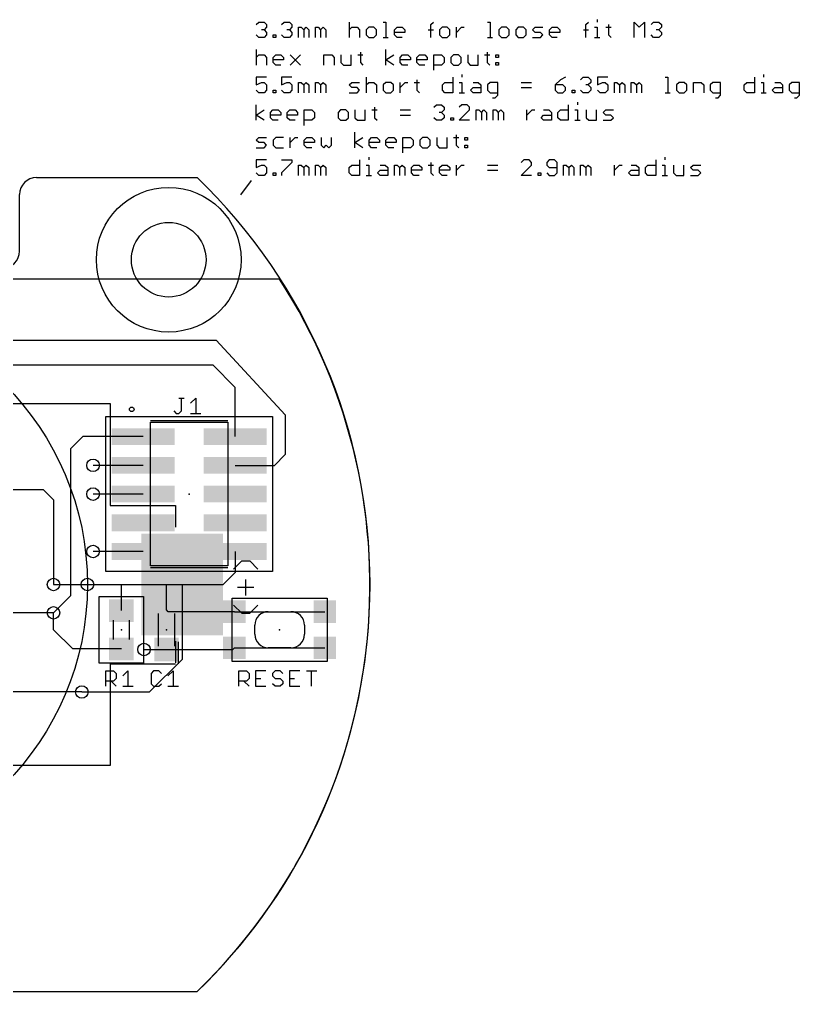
# Model space of a CAD drawing. Extents: x 0 to 69, y 0 to 43.
# Drawn here: x 34.49 to 69, y 0 to 42.99 of the extents above; entities that cross this region are included whole.
import ezdxf

# ---------------------------------------------------------------- set-up
doc = ezdxf.new("R2010")
doc.units = 0
for name, color, linetype in [('1', 22, 'CONTINUOUS'), ('121', 2, 'CONTINUOUS'), ('122', 30, 'CONTINUOUS'), ('16', 175, 'CONTINUOUS'), ('18', 82, 'CONTINUOUS'), ('20', 7, 'CONTINUOUS'), ('21', 253, 'CONTINUOUS'), ('22', 253, 'CONTINUOUS'), ('23', 7, 'CONTINUOUS'), ('25', 253, 'CONTINUOUS'), ('39', 22, 'CONTINUOUS'), ('41', 22, 'CONTINUOUS'), ('42', 175, 'CONTINUOUS'), ('51', 253, 'CONTINUOUS')]:
    doc.layers.add(name, color=color, linetype=linetype)

# ---------------------------------------------------------------- blocks, each defined once
blk = doc.blocks.new('RECT')
blk.add_solid([(-0.5, -0.5), (0.5, -0.5), (-0.5, 0.5), (0.5, 0.5)])
blk = doc.blocks.new('ROUNDV')
blk.add_circle((0, 0), 0.5)

msp = doc.modelspace()

# ---------------------------------------------------------------- linework, layer by layer
at = {"layer": '1'}
for p, q in [((33.36, 28.81), (43.19, 28.81)), ((43.19, 28.81), (46.25, 25.5)), ((33.36, 27.71), (43.04, 27.71)), ((44.035, 26.715), (43.04, 27.71)), ((44.035, 24.54), (44.035, 26.715)), ((46.25, 25.5), (46.25, 23.75)), ((36.75, 24), (37.29, 24.54)), ((39.965, 24.54), (37.29, 24.54)), ((36.75, 24), (36.75, 17.5)), ((46.25, 23.75), (45.77, 23.27)), ((39.965, 23.27), (37.75, 23.27)), ((44.035, 23.27), (45.77, 23.27)), ((33.36, 22.21), (35.54, 22.21)), ((35.54, 22.21), (36, 21.75)), ((39.965, 22), (37.75, 22)), ((36, 21.75), (36, 18)), ((39.965, 19.46), (37.75, 19.46)), ((44.035, 19.46), (44.035, 18.535)), ((43.5, 18), (44.035, 18.535)), ((37.5, 18), (39, 18)), ((39, 18), (41, 18)), ((39, 16.85), (39, 18)), ((41, 16.875), (41, 18)), ((41, 18), (43.5, 18)), ((36.75, 17.5), (36, 16.75)), ((41.075, 16.8), (41, 16.875)), ((44, 16.8), (41.075, 16.8)), ((44, 16.8), (48, 16.8)), ((36, 16.75), (33.4, 16.75)), ((36, 16), (36, 16.75)), ((36.85, 15.15), (36, 16)), ((39, 15.15), (36.85, 15.15)), ((40, 15.125), (41, 15.125)), ((41, 15.125), (43.925, 15.125)), ((43.925, 15.125), (44, 15.2)), ((44, 15.2), (48, 15.2)), ((37.25, 13.25), (33.25, 13.25))]:
    msp.add_line(p, q, dxfattribs=at)
at = {"layer": '121'}
for p, q in [((41.5439, 26.2499), (41.7727, 26.2499)), ((41.6583, 25.6779), (41.6583, 26.2499)), ((42.0635, 26.0211), (42.2923, 26.2499)), ((42.2923, 26.2499), (42.2923, 25.5635)), ((41.3151, 25.6779), (41.4295, 25.5635)), ((41.4295, 25.5635), (41.5439, 25.5635)), ((41.5439, 25.5635), (41.6583, 25.6779)), ((42.0635, 25.5635), (42.5211, 25.5635)), ((40.285, 25.26), (43.715, 25.26)), ((43.715, 18.74), (40.285, 18.74)), ((43.9, 17.4), (48.1, 17.4)), ((45.5, 16.8), (46.5, 16.8)), ((44.9, 15.8), (44.9, 16.2)), ((47.1, 16.2), (47.1, 15.8)), ((46.5, 15.2), (45.5, 15.2)), ((48.1, 14.6), (43.9, 14.6)), ((38.3151, 13.5007), (38.3151, 14.1871)), ((38.3151, 14.1871), (38.6583, 14.1871)), ((38.6583, 14.1871), (38.7727, 14.0727)), ((38.7727, 13.8439), (38.6583, 13.7295)), ((38.7727, 14.0727), (38.7727, 13.8439)), ((39.0635, 13.9583), (39.2923, 14.1871)), ((39.2923, 14.1871), (39.2923, 13.5007)), ((40.4295, 14.1871), (40.3151, 14.0727)), ((40.3151, 14.0727), (40.3151, 13.6151)), ((40.6583, 14.1871), (40.4295, 14.1871)), ((40.7727, 14.0727), (40.6583, 14.1871)), ((41.0635, 13.9583), (41.2923, 14.1871)), ((41.2923, 14.1871), (41.2923, 13.5007)), ((44.1925, 13.5007), (44.1925, 14.1871)), ((44.1925, 14.1871), (44.5356, 14.1871)), ((44.5356, 14.1871), (44.65, 14.0727)), ((44.65, 13.8439), (44.5356, 13.7295)), ((44.65, 14.0727), (44.65, 13.8439)), ((45.3985, 14.1871), (44.9409, 14.1871)), ((44.9409, 14.1871), (44.9409, 13.5007)), ((44.9409, 13.8439), (45.1697, 13.8439)), ((45.8037, 14.1871), (45.6893, 14.0727)), ((45.6893, 14.0727), (45.6893, 13.9583)), ((45.6893, 13.9583), (45.8037, 13.8439)), ((46.0325, 14.1871), (45.8037, 14.1871)), ((45.8037, 13.8439), (46.0325, 13.8439)), ((46.1469, 14.0727), (46.0325, 14.1871)), ((46.0325, 13.8439), (46.1469, 13.7295)), ((46.8953, 14.1871), (46.4377, 14.1871)), ((46.4377, 14.1871), (46.4377, 13.5007)), ((46.4377, 13.8439), (46.6665, 13.8439)), ((47.1861, 14.1871), (47.6437, 14.1871)), ((47.4149, 13.5007), (47.4149, 14.1871)), ((38.6583, 13.7295), (38.3151, 13.7295)), ((38.5439, 13.7295), (38.7727, 13.5007)), ((39.0635, 13.5007), (39.5211, 13.5007)), ((40.3151, 13.6151), (40.4295, 13.5007)), ((40.4295, 13.5007), (40.6583, 13.5007)), ((40.6583, 13.5007), (40.7727, 13.6151)), ((41.0635, 13.5007), (41.5211, 13.5007)), ((44.5356, 13.7295), (44.1925, 13.7295)), ((44.4212, 13.7295), (44.65, 13.5007)), ((44.9409, 13.5007), (45.3985, 13.5007)), ((45.8037, 13.5007), (45.6893, 13.6151)), ((46.0325, 13.5007), (45.8037, 13.5007)), ((46.1469, 13.6151), (46.0325, 13.5007)), ((46.1469, 13.7295), (46.1469, 13.6151)), ((46.4377, 13.5007), (46.8953, 13.5007))]:
    msp.add_line(p, q, dxfattribs=at)
msp.add_circle((39.46, 25.75), 0.1, dxfattribs=at)
for centre, start, end in [((45.5, 16.2), 90, 179.9997), ((46.5, 16.2), 360, 89.9997), ((45.5, 15.8), 180, 270), ((46.5, 15.8), 270, 0)]:
    msp.add_arc(centre, 0.6, start, end, dxfattribs=at)
at = {"layer": '122'}
for p, q in [((11.5, 26), (38.5, 26)), ((38.5, 26), (38.5, 21.5)), ((38.5, 21.5), (41.4, 21.5)), ((41.4, 21.5), (41.4, 20.54)), ((43.9666, 18.6863), (44.3225, 19.0422)), ((44.3225, 19.0422), (44.6784, 19.0422)), ((44.6784, 19.0422), (45.0343, 18.6863)), ((44.5005, 17.5169), (44.5005, 18.2287)), ((44.8564, 17.8728), (44.1446, 17.8728)), ((43.9666, 17.0932), (44.3225, 16.7373)), ((44.6784, 16.7373), (45.0343, 17.0932)), ((44.3225, 16.7373), (44.6784, 16.7373)), ((41.4, 15.5), (41.4, 14.54)), ((38.5, 14.5), (38.5, 14.5)), ((38.5, 14.5), (38.5, 10)), ((38.5, 14.5), (41.4, 14.5)), ((38.5, 10), (11.5, 10))]:
    msp.add_line(p, q, dxfattribs=at)
msp.add_circle((25, 18), 12.5, dxfattribs=at)
at = {"layer": '16'}
for p, q in [((46, 31.5), (4, 31.5)), ((36, 18), (37.5, 18)), ((41.69, 18), (41.69, 14.69)), ((40.25, 13.25), (41.69, 14.69)), ((37.25, 13.25), (40.25, 13.25)), ((7.6507, 0), (42.3494, 0))]:
    msp.add_line(p, q, dxfattribs=at)
msp.add_arc((25.0684, 17.9643), 24.9268, 313.8894, 32.8894, dxfattribs=at)
at = {"layer": '20'}
for p, q in [((35.25, 36), (42.3494, 36)), ((34.5, 32.75), (34.5, 35.25)), ((7.6507, 0), (42.3494, 0))]:
    msp.add_line(p, q, dxfattribs=at)
msp.add_circle((41.095, 32.365), 1.65, dxfattribs=at)
for centre, radius, start, end in [((35.25, 35.25), 0.75, 90, 180), ((25.0001, 18), 25, 313.9455, 46.0545), ((33.75, 32.75), 0.75, 270, 0)]:
    msp.add_arc(centre, radius, start, end, dxfattribs=at)
at = {"layer": '21'}
for p, q in [((40.285, 25.26), (43.715, 25.26)), ((43.715, 18.74), (40.285, 18.74)), ((43.9, 17.4), (48.1, 17.4)), ((43.9, 14.6), (43.9, 17.4)), ((48.1, 17.4), (48.1, 14.6)), ((45.5, 16.8), (46.5, 16.8)), ((44.9, 15.8), (44.9, 16.2)), ((47.1, 16.2), (47.1, 15.8)), ((46.5, 15.2), (45.5, 15.2)), ((48.1, 14.6), (43.9, 14.6))]:
    msp.add_line(p, q, dxfattribs=at)
msp.add_circle((39.46, 25.75), 0.1, dxfattribs=at)
for centre, start, end in [((45.5, 16.2), 90, 180), ((46.5, 16.2), 0, 90), ((45.5, 15.8), 180, 270), ((46.5, 15.8), 270, 0)]:
    msp.add_arc(centre, 0.6, start, end, dxfattribs=at)
at = {"layer": '22'}
for p, q in [((11.5, 26), (38.5, 26)), ((38.5, 26), (38.5, 21.5)), ((38.5, 21.5), (41.4, 21.5)), ((41.4, 21.5), (41.4, 20.54)), ((41.51, 15.46), (41.51, 14.5)), ((38.5, 14.5), (41.4, 14.5)), ((38.5, 14.5), (38.5, 10)), ((38.5, 10), (11.5, 10))]:
    msp.add_line(p, q, dxfattribs=at)
msp.add_circle((25, 18), 12.5, dxfattribs=at)
at = {"layer": '23'}
for p in [(42, 22), (39, 16), (41, 16), (46, 16)]:
    msp.add_point(p, dxfattribs=at)
at = {"layer": '25'}
for p, q in [((41.5439, 26.2499), (41.7727, 26.2499)), ((41.6583, 25.6779), (41.6583, 26.2499)), ((42.0635, 26.0211), (42.2923, 26.2499)), ((42.2923, 26.2499), (42.2923, 25.5635)), ((41.3151, 25.6779), (41.4295, 25.5635)), ((41.4295, 25.5635), (41.5439, 25.5635)), ((41.5439, 25.5635), (41.6583, 25.6779)), ((42.0635, 25.5635), (42.5211, 25.5635)), ((38.3151, 13.5007), (38.3151, 14.1871)), ((38.3151, 14.1871), (38.6583, 14.1871)), ((38.6583, 14.1871), (38.7727, 14.0727)), ((38.7727, 13.8439), (38.6583, 13.7295)), ((38.7727, 14.0727), (38.7727, 13.8439)), ((39.0635, 13.9583), (39.2923, 14.1871)), ((39.2923, 14.1871), (39.2923, 13.5007)), ((40.4295, 14.1871), (40.3151, 14.0727)), ((40.3151, 14.0727), (40.3151, 13.6151)), ((40.6583, 14.1871), (40.4295, 14.1871)), ((40.7727, 14.0727), (40.6583, 14.1871)), ((41.0635, 13.9583), (41.2923, 14.1871)), ((41.2923, 14.1871), (41.2923, 13.5007)), ((38.6583, 13.7295), (38.3151, 13.7295)), ((38.5439, 13.7295), (38.7727, 13.5007)), ((39.0635, 13.5007), (39.5211, 13.5007)), ((40.3151, 13.6151), (40.4295, 13.5007)), ((40.4295, 13.5007), (40.6583, 13.5007)), ((40.6583, 13.5007), (40.7727, 13.6151)), ((41.0635, 13.5007), (41.5211, 13.5007))]:
    msp.add_line(p, q, dxfattribs=at)
at = {"layer": '39'}
for p, q in [((38.32, 18.575), (38.32, 25.425)), ((38.32, 25.425), (45.68, 25.425)), ((45.68, 25.425), (45.68, 18.575)), ((45.68, 18.575), (38.32, 18.575)), ((38.017, 14.527), (38.017, 17.473)), ((38.017, 17.473), (39.983, 17.473)), ((39.983, 17.473), (39.983, 14.527)), ((39.983, 14.527), (38.017, 14.527))]:
    msp.add_line(p, q, dxfattribs=at)
at = {"layer": '41'}
msp.add_circle((41.095, 32.365), 3.2, dxfattribs=at)
at = {"layer": '42'}
msp.add_circle((41.095, 32.365), 3.2, dxfattribs=at)
at = {"layer": '51'}
for p, q in [((44.9672, 42.7627), (45.0816, 42.8771)), ((45.0816, 42.8771), (45.3104, 42.8771)), ((45.3104, 42.8771), (45.4248, 42.7627)), ((45.4248, 42.6483), (45.3104, 42.5339)), ((45.4248, 42.7627), (45.4248, 42.6483)), ((46.0899, 42.7627), (46.2043, 42.8771)), ((46.2043, 42.8771), (46.4331, 42.8771)), ((46.4331, 42.8771), (46.5475, 42.7627)), ((46.5475, 42.6483), (46.4331, 42.5339)), ((46.5475, 42.7627), (46.5475, 42.6483)), ((46.8383, 42.1908), (46.8383, 42.6483)), ((46.8383, 42.6483), (46.9527, 42.6483)), ((46.9527, 42.6483), (47.0671, 42.5339)), ((47.0671, 42.5339), (47.1815, 42.6483)), ((47.1815, 42.6483), (47.2959, 42.5339)), ((47.5867, 42.1908), (47.5867, 42.6483)), ((47.5867, 42.6483), (47.7011, 42.6483)), ((47.7011, 42.6483), (47.8155, 42.5339)), ((47.8155, 42.5339), (47.9299, 42.6483)), ((47.9299, 42.6483), (48.0443, 42.5339)), ((49.0835, 42.8771), (49.0835, 42.1908)), ((49.0835, 42.5339), (49.1979, 42.6483)), ((49.1979, 42.6483), (49.4267, 42.6483)), ((49.4267, 42.6483), (49.5411, 42.5339)), ((49.9463, 42.6483), (49.8319, 42.5339)), ((50.1751, 42.6483), (49.9463, 42.6483)), ((50.2895, 42.5339), (50.1751, 42.6483)), ((50.5804, 42.8771), (50.6948, 42.8771)), ((50.6948, 42.8771), (50.6948, 42.1908)), ((51.0793, 42.5339), (51.1937, 42.6483)), ((51.1937, 42.6483), (51.4225, 42.6483)), ((51.4225, 42.6483), (51.5369, 42.5339)), ((52.6905, 42.7627), (52.8049, 42.8771)), ((52.6905, 42.1908), (52.6905, 42.7627)), ((53.1895, 42.6483), (53.0751, 42.5339)), ((53.4183, 42.6483), (53.1895, 42.6483)), ((53.5327, 42.5339), (53.4183, 42.6483)), ((53.8235, 42.1908), (53.8235, 42.6483)), ((53.8235, 42.4195), (54.0523, 42.6483)), ((54.0523, 42.6483), (54.1667, 42.6483)), ((55.1956, 42.8771), (55.31, 42.8771)), ((55.31, 42.8771), (55.31, 42.1908)), ((55.8089, 42.6483), (55.6945, 42.5339)), ((56.0377, 42.6483), (55.8089, 42.6483)), ((56.1521, 42.5339), (56.0377, 42.6483)), ((56.5573, 42.6483), (56.443, 42.5339)), ((56.7861, 42.6483), (56.5573, 42.6483)), ((56.9005, 42.5339), (56.7861, 42.6483)), ((57.1914, 42.5339), (57.3058, 42.6483)), ((57.3058, 42.6483), (57.649, 42.6483)), ((57.9398, 42.5339), (58.0542, 42.6483)), ((58.0542, 42.6483), (58.283, 42.6483)), ((58.283, 42.6483), (58.3974, 42.5339)), ((59.551, 42.7627), (59.6654, 42.8771)), ((59.551, 42.1908), (59.551, 42.7627)), ((59.9356, 42.6483), (60.05, 42.6483)), ((60.05, 42.9915), (60.05, 42.8771)), ((60.05, 42.6483), (60.05, 42.1908)), ((60.4345, 42.6483), (60.6633, 42.6483)), ((60.5489, 42.7627), (60.5489, 42.3051)), ((61.6819, 42.1908), (61.6819, 42.8771)), ((61.6819, 42.8771), (61.9107, 42.6483)), ((61.9107, 42.6483), (62.1395, 42.8771)), ((62.1395, 42.8771), (62.1395, 42.1908)), ((62.4303, 42.7627), (62.5447, 42.8771)), ((62.5447, 42.8771), (62.7735, 42.8771)), ((62.7735, 42.8771), (62.8879, 42.7627)), ((62.8879, 42.6483), (62.7735, 42.5339)), ((62.8879, 42.7627), (62.8879, 42.6483)), ((45.0816, 42.1908), (44.9672, 42.3051)), ((45.3104, 42.1908), (45.0816, 42.1908)), ((45.3104, 42.5339), (45.196, 42.5339)), ((45.3104, 42.5339), (45.4248, 42.4195)), ((45.4248, 42.3051), (45.3104, 42.1908)), ((45.4248, 42.4195), (45.4248, 42.3051)), ((45.7157, 42.1908), (45.7157, 42.3051)), ((45.7157, 42.3051), (45.8301, 42.3051)), ((45.8301, 42.1908), (45.7157, 42.1908)), ((45.8301, 42.3051), (45.8301, 42.1908)), ((46.2043, 42.1908), (46.0899, 42.3051)), ((46.4331, 42.1908), (46.2043, 42.1908)), ((46.4331, 42.5339), (46.3187, 42.5339)), ((46.4331, 42.5339), (46.5475, 42.4195)), ((46.5475, 42.3051), (46.4331, 42.1908)), ((46.5475, 42.4195), (46.5475, 42.3051)), ((47.0671, 42.5339), (47.0671, 42.1908)), ((47.2959, 42.5339), (47.2959, 42.1908)), ((47.8155, 42.5339), (47.8155, 42.1908)), ((48.0443, 42.5339), (48.0443, 42.1908)), ((49.5411, 42.5339), (49.5411, 42.1908)), ((49.8319, 42.5339), (49.8319, 42.3051)), ((49.8319, 42.3051), (49.9463, 42.1908)), ((49.9463, 42.1908), (50.1751, 42.1908)), ((50.1751, 42.1908), (50.2895, 42.3051)), ((50.2895, 42.3051), (50.2895, 42.5339)), ((50.5804, 42.1908), (50.8092, 42.1908)), ((51.0793, 42.3051), (51.0793, 42.5339)), ((51.5369, 42.4195), (51.0793, 42.4195)), ((51.1937, 42.1908), (51.0793, 42.3051)), ((51.4225, 42.1908), (51.1937, 42.1908)), ((51.5369, 42.5339), (51.5369, 42.4195)), ((52.5761, 42.5339), (52.8049, 42.5339)), ((53.0751, 42.5339), (53.0751, 42.3051)), ((53.0751, 42.3051), (53.1895, 42.1908)), ((53.1895, 42.1908), (53.4183, 42.1908)), ((53.4183, 42.1908), (53.5327, 42.3051)), ((53.5327, 42.3051), (53.5327, 42.5339)), ((55.1956, 42.1908), (55.4244, 42.1908)), ((55.6945, 42.5339), (55.6945, 42.3051)), ((55.6945, 42.3051), (55.8089, 42.1908)), ((55.8089, 42.1908), (56.0377, 42.1908)), ((56.0377, 42.1908), (56.1521, 42.3051)), ((56.1521, 42.3051), (56.1521, 42.5339)), ((56.443, 42.5339), (56.443, 42.3051)), ((56.443, 42.3051), (56.5573, 42.1908)), ((56.5573, 42.1908), (56.7861, 42.1908)), ((56.7861, 42.1908), (56.9005, 42.3051)), ((56.9005, 42.3051), (56.9005, 42.5339)), ((57.3058, 42.4195), (57.1914, 42.5339)), ((57.1914, 42.1908), (57.5346, 42.1908)), ((57.5346, 42.4195), (57.3058, 42.4195)), ((57.649, 42.3051), (57.5346, 42.4195)), ((57.5346, 42.1908), (57.649, 42.3051)), ((57.9398, 42.3051), (57.9398, 42.5339)), ((58.3974, 42.4195), (57.9398, 42.4195)), ((58.0542, 42.1908), (57.9398, 42.3051)), ((58.283, 42.1908), (58.0542, 42.1908)), ((58.3974, 42.5339), (58.3974, 42.4195)), ((59.4366, 42.5339), (59.6654, 42.5339)), ((59.9356, 42.1908), (60.1644, 42.1908)), ((60.5489, 42.3051), (60.6633, 42.1908)), ((62.5447, 42.1908), (62.4303, 42.3051)), ((62.7735, 42.1908), (62.5447, 42.1908)), ((62.7735, 42.5339), (62.6591, 42.5339)), ((62.7735, 42.5339), (62.8879, 42.4195)), ((62.8879, 42.3051), (62.7735, 42.1908)), ((62.8879, 42.4195), (62.8879, 42.3051)), ((44.9672, 41.6579), (44.9672, 40.9716)), ((44.9672, 41.3147), (45.0816, 41.4291)), ((45.0816, 41.4291), (45.3104, 41.4291)), ((45.3104, 41.4291), (45.4248, 41.3147)), ((45.4248, 41.3147), (45.4248, 40.9716)), ((45.7157, 41.3147), (45.8301, 41.4291)), ((45.7157, 41.0859), (45.7157, 41.3147)), ((45.8301, 41.4291), (46.0589, 41.4291)), ((46.0589, 41.4291), (46.1733, 41.3147)), ((46.1733, 41.3147), (46.1733, 41.2003)), ((46.4641, 41.4291), (46.9217, 40.9716)), ((46.4641, 40.9716), (46.9217, 41.4291)), ((47.9609, 40.9716), (47.9609, 41.4291)), ((47.9609, 41.4291), (48.3041, 41.4291)), ((48.3041, 41.4291), (48.4185, 41.3147)), ((48.4185, 41.3147), (48.4185, 40.9716)), ((48.7093, 41.4291), (48.7093, 41.0859)), ((49.1669, 40.9716), (49.1669, 41.4291)), ((49.4577, 41.4291), (49.6865, 41.4291)), ((49.5721, 41.5435), (49.5721, 41.0859)), ((50.7051, 40.9716), (50.7051, 41.6579)), ((50.7051, 41.2003), (51.0483, 41.4291)), ((51.3288, 41.3147), (51.4432, 41.4291)), ((51.3288, 41.0859), (51.3288, 41.3147)), ((51.4432, 41.4291), (51.672, 41.4291)), ((51.672, 41.4291), (51.7864, 41.3147)), ((51.7864, 41.3147), (51.7864, 41.2003)), ((52.0772, 41.3147), (52.1916, 41.4291)), ((52.0772, 41.0859), (52.0772, 41.3147)), ((52.1916, 41.4291), (52.4204, 41.4291)), ((52.4204, 41.4291), (52.5348, 41.3147)), ((52.5348, 41.3147), (52.5348, 41.2003)), ((52.8256, 40.7428), (52.8256, 41.4291)), ((52.8256, 41.4291), (53.1688, 41.4291)), ((53.1688, 41.4291), (53.2832, 41.3147)), ((53.2832, 41.3147), (53.2832, 41.0859)), ((53.6884, 41.4291), (53.574, 41.3147)), ((53.574, 41.3147), (53.574, 41.0859)), ((53.9172, 41.4291), (53.6884, 41.4291)), ((54.0316, 41.3147), (53.9172, 41.4291)), ((54.0316, 41.0859), (54.0316, 41.3147)), ((54.3224, 41.4291), (54.3224, 41.0859)), ((54.78, 40.9716), (54.78, 41.4291)), ((55.0709, 41.4291), (55.2997, 41.4291)), ((55.1853, 41.5435), (55.1853, 41.0859)), ((55.5698, 41.4291), (55.6842, 41.4291)), ((55.5698, 41.3147), (55.5698, 41.4291)), ((55.6842, 41.3147), (55.5698, 41.3147)), ((55.6842, 41.4291), (55.6842, 41.3147)), ((46.1733, 41.2003), (45.7157, 41.2003)), ((45.8301, 40.9716), (45.7157, 41.0859)), ((46.0589, 40.9716), (45.8301, 40.9716)), ((48.7093, 41.0859), (48.8237, 40.9716)), ((48.8237, 40.9716), (49.1669, 40.9716)), ((49.5721, 41.0859), (49.6865, 40.9716)), ((51.0483, 40.9716), (50.7051, 41.2003)), ((51.7864, 41.2003), (51.3288, 41.2003)), ((51.4432, 40.9716), (51.3288, 41.0859)), ((51.672, 40.9716), (51.4432, 40.9716)), ((52.5348, 41.2003), (52.0772, 41.2003)), ((52.1916, 40.9716), (52.0772, 41.0859)), ((52.4204, 40.9716), (52.1916, 40.9716)), ((53.1688, 40.9716), (52.8256, 40.9716)), ((53.2832, 41.0859), (53.1688, 40.9716)), ((53.574, 41.0859), (53.6884, 40.9716)), ((53.6884, 40.9716), (53.9172, 40.9716)), ((53.9172, 40.9716), (54.0316, 41.0859)), ((54.3224, 41.0859), (54.4368, 40.9716)), ((54.4368, 40.9716), (54.78, 40.9716)), ((55.1853, 41.0859), (55.2997, 40.9716)), ((55.5698, 41.0859), (55.6842, 41.0859)), ((55.5698, 40.9716), (55.5698, 41.0859)), ((55.6842, 40.9716), (55.5698, 40.9716)), ((55.6842, 41.0859), (55.6842, 40.9716)), ((45.4248, 40.4387), (44.9672, 40.4387)), ((44.9672, 40.4387), (44.9672, 40.0955)), ((46.5475, 40.4387), (46.0899, 40.4387)), ((46.0899, 40.4387), (46.0899, 40.0955)), ((49.8319, 40.4387), (49.8319, 39.7523)), ((53.6574, 40.4387), (53.6574, 39.7523)), ((54.0626, 40.5531), (54.0626, 40.4387)), ((58.6468, 40.4387), (58.4181, 40.3243)), ((59.3119, 40.3243), (59.4263, 40.4387)), ((59.4263, 40.4387), (59.6551, 40.4387)), ((59.6551, 40.4387), (59.7695, 40.3243)), ((60.5179, 40.4387), (60.0603, 40.4387)), ((60.0603, 40.4387), (60.0603, 40.0955)), ((63.054, 40.4387), (63.1684, 40.4387)), ((63.1684, 40.4387), (63.1684, 39.7523)), ((67.0042, 40.4387), (67.0042, 39.7523)), ((67.4094, 40.5531), (67.4094, 40.4387)), ((44.9672, 40.0955), (45.196, 40.2099)), ((45.196, 40.2099), (45.3104, 40.2099)), ((45.3104, 40.2099), (45.4248, 40.0955)), ((45.4248, 40.0955), (45.4248, 39.8667)), ((46.0899, 40.0955), (46.3187, 40.2099)), ((46.3187, 40.2099), (46.4331, 40.2099)), ((46.4331, 40.2099), (46.5475, 40.0955)), ((46.5475, 40.0955), (46.5475, 39.8667)), ((46.8383, 39.7523), (46.8383, 40.2099)), ((46.8383, 40.2099), (46.9527, 40.2099)), ((46.9527, 40.2099), (47.0671, 40.0955)), ((47.0671, 40.0955), (47.1815, 40.2099)), ((47.0671, 40.0955), (47.0671, 39.7523)), ((47.1815, 40.2099), (47.2959, 40.0955)), ((47.2959, 40.0955), (47.2959, 39.7523)), ((47.5867, 39.7523), (47.5867, 40.2099)), ((47.5867, 40.2099), (47.7011, 40.2099)), ((47.7011, 40.2099), (47.8155, 40.0955)), ((47.8155, 40.0955), (47.9299, 40.2099)), ((47.8155, 40.0955), (47.8155, 39.7523)), ((47.9299, 40.2099), (48.0443, 40.0955)), ((48.0443, 40.0955), (48.0443, 39.7523)), ((49.0835, 40.0955), (49.1979, 40.2099)), ((49.1979, 39.9811), (49.0835, 40.0955)), ((49.1979, 40.2099), (49.5411, 40.2099)), ((49.8319, 40.0955), (49.9463, 40.2099)), ((49.9463, 40.2099), (50.1751, 40.2099)), ((50.1751, 40.2099), (50.2895, 40.0955)), ((50.2895, 40.0955), (50.2895, 39.7523)), ((50.6948, 40.2099), (50.5804, 40.0955)), ((50.5804, 40.0955), (50.5804, 39.8667)), ((50.9236, 40.2099), (50.6948, 40.2099)), ((51.038, 40.0955), (50.9236, 40.2099)), ((51.038, 39.8667), (51.038, 40.0955)), ((51.3288, 39.7523), (51.3288, 40.2099)), ((51.3288, 39.9811), (51.5576, 40.2099)), ((51.5576, 40.2099), (51.672, 40.2099)), ((51.9525, 40.2099), (52.1813, 40.2099)), ((52.0669, 40.3243), (52.0669, 39.8667)), ((53.1998, 40.0955), (53.3142, 40.2099)), ((53.1998, 39.8667), (53.1998, 40.0955)), ((53.3142, 40.2099), (53.6574, 40.2099)), ((53.9482, 40.2099), (54.0626, 40.2099)), ((54.0626, 40.2099), (54.0626, 39.7523)), ((54.5616, 40.2099), (54.7904, 40.2099)), ((54.7904, 40.2099), (54.9048, 40.0955)), ((54.9048, 40.0955), (54.9048, 39.7523)), ((55.31, 40.2099), (55.1956, 40.0955)), ((55.1956, 40.0955), (55.1956, 39.8667)), ((55.6532, 40.2099), (55.31, 40.2099)), ((55.6532, 39.638), (55.6532, 40.2099)), ((56.6924, 40.2099), (57.15, 40.2099)), ((58.4181, 40.3243), (58.1893, 40.0955)), ((58.1893, 40.0955), (58.1893, 39.8667)), ((58.5324, 40.0955), (58.1893, 40.0955)), ((58.6468, 39.9811), (58.5324, 40.0955)), ((59.6551, 40.0955), (59.5407, 40.0955)), ((59.7695, 40.2099), (59.6551, 40.0955)), ((59.6551, 40.0955), (59.7695, 39.9811)), ((59.7695, 40.3243), (59.7695, 40.2099)), ((60.0603, 40.0955), (60.2891, 40.2099)), ((60.2891, 40.2099), (60.4035, 40.2099)), ((60.4035, 40.2099), (60.5179, 40.0955)), ((60.5179, 40.0955), (60.5179, 39.8667)), ((60.8087, 39.7523), (60.8087, 40.2099)), ((60.8087, 40.2099), (60.9231, 40.2099)), ((60.9231, 40.2099), (61.0375, 40.0955)), ((61.0375, 40.0955), (61.1519, 40.2099)), ((61.0375, 40.0955), (61.0375, 39.7523)), ((61.1519, 40.2099), (61.2663, 40.0955)), ((61.2663, 40.0955), (61.2663, 39.7523)), ((61.5571, 39.7523), (61.5571, 40.2099)), ((61.5571, 40.2099), (61.6715, 40.2099)), ((61.6715, 40.2099), (61.7859, 40.0955)), ((61.7859, 40.0955), (61.9003, 40.2099)), ((61.7859, 40.0955), (61.7859, 39.7523)), ((61.9003, 40.2099), (62.0147, 40.0955)), ((62.0147, 40.0955), (62.0147, 39.7523)), ((63.6673, 40.2099), (63.5529, 40.0955)), ((63.5529, 40.0955), (63.5529, 39.8667)), ((63.8961, 40.2099), (63.6673, 40.2099)), ((64.0105, 40.0955), (63.8961, 40.2099)), ((64.0105, 39.8667), (64.0105, 40.0955)), ((64.3013, 39.7523), (64.3013, 40.2099)), ((64.3013, 40.2099), (64.6445, 40.2099)), ((64.6445, 40.2099), (64.7589, 40.0955)), ((64.7589, 40.0955), (64.7589, 39.7523)), ((65.1641, 40.2099), (65.0497, 40.0955)), ((65.0497, 40.0955), (65.0497, 39.8667)), ((65.5073, 40.2099), (65.1641, 40.2099)), ((65.5073, 39.638), (65.5073, 40.2099)), ((66.5466, 40.0955), (66.661, 40.2099)), ((66.5466, 39.8667), (66.5466, 40.0955)), ((66.661, 40.2099), (67.0042, 40.2099)), ((67.295, 40.2099), (67.4094, 40.2099)), ((67.4094, 40.2099), (67.4094, 39.7523)), ((67.9083, 40.2099), (68.1371, 40.2099)), ((68.1371, 40.2099), (68.2515, 40.0955)), ((68.2515, 40.0955), (68.2515, 39.7523)), ((68.6567, 40.2099), (68.5423, 40.0955)), ((68.5423, 40.0955), (68.5423, 39.8667)), ((68.9999, 40.2099), (68.6567, 40.2099)), ((68.9999, 39.638), (68.9999, 40.2099)), ((45.0816, 39.7523), (44.9672, 39.8667)), ((45.3104, 39.7523), (45.0816, 39.7523)), ((45.4248, 39.8667), (45.3104, 39.7523)), ((45.7157, 39.7523), (45.7157, 39.8667)), ((45.7157, 39.8667), (45.8301, 39.8667)), ((45.8301, 39.7523), (45.7157, 39.7523)), ((45.8301, 39.8667), (45.8301, 39.7523)), ((46.2043, 39.7523), (46.0899, 39.8667)), ((46.4331, 39.7523), (46.2043, 39.7523)), ((46.5475, 39.8667), (46.4331, 39.7523)), ((49.0835, 39.7523), (49.4267, 39.7523)), ((49.4267, 39.9811), (49.1979, 39.9811)), ((49.5411, 39.8667), (49.4267, 39.9811)), ((49.4267, 39.7523), (49.5411, 39.8667)), ((50.5804, 39.8667), (50.6948, 39.7523)), ((50.6948, 39.7523), (50.9236, 39.7523)), ((50.9236, 39.7523), (51.038, 39.8667)), ((52.0669, 39.8667), (52.1813, 39.7523)), ((53.3142, 39.7523), (53.1998, 39.8667)), ((53.6574, 39.7523), (53.3142, 39.7523)), ((53.9482, 39.7523), (54.177, 39.7523)), ((54.4472, 39.8667), (54.5616, 39.9811)), ((54.5616, 39.7523), (54.4472, 39.8667)), ((54.5616, 39.9811), (54.9048, 39.9811)), ((54.9048, 39.7523), (54.5616, 39.7523)), ((55.1956, 39.8667), (55.31, 39.7523)), ((55.31, 39.7523), (55.6532, 39.7523)), ((55.5388, 39.5236), (55.6532, 39.638)), ((56.6924, 39.9811), (57.15, 39.9811)), ((58.1893, 39.8667), (58.3037, 39.7523)), ((58.3037, 39.7523), (58.5324, 39.7523)), ((58.5324, 39.7523), (58.6468, 39.8667)), ((58.6468, 39.8667), (58.6468, 39.9811)), ((58.9377, 39.7523), (58.9377, 39.8667)), ((58.9377, 39.8667), (59.0521, 39.8667)), ((59.0521, 39.7523), (58.9377, 39.7523)), ((59.0521, 39.8667), (59.0521, 39.7523)), ((59.4263, 39.7523), (59.3119, 39.8667)), ((59.6551, 39.7523), (59.4263, 39.7523)), ((59.7695, 39.8667), (59.6551, 39.7523)), ((59.7695, 39.9811), (59.7695, 39.8667)), ((60.1747, 39.7523), (60.0603, 39.8667)), ((60.4035, 39.7523), (60.1747, 39.7523)), ((60.5179, 39.8667), (60.4035, 39.7523)), ((63.054, 39.7523), (63.2828, 39.7523)), ((63.5529, 39.8667), (63.6673, 39.7523)), ((63.6673, 39.7523), (63.8961, 39.7523)), ((63.8961, 39.7523), (64.0105, 39.8667)), ((65.0497, 39.8667), (65.1641, 39.7523)), ((65.1641, 39.7523), (65.5073, 39.7523)), ((65.3929, 39.5236), (65.5073, 39.638)), ((66.661, 39.7523), (66.5466, 39.8667)), ((67.0042, 39.7523), (66.661, 39.7523)), ((67.295, 39.7523), (67.5238, 39.7523)), ((67.7939, 39.8667), (67.9083, 39.9811)), ((67.9083, 39.7523), (67.7939, 39.8667)), ((67.9083, 39.9811), (68.2515, 39.9811)), ((68.2515, 39.7523), (67.9083, 39.7523)), ((68.5423, 39.8667), (68.6567, 39.7523)), ((68.6567, 39.7523), (68.9999, 39.7523)), ((68.8855, 39.5236), (68.9999, 39.638)), ((44.9672, 38.5331), (44.9672, 39.2195)), ((52.8256, 39.1051), (52.94, 39.2195)), ((52.94, 39.2195), (53.1688, 39.2195)), ((53.1688, 39.2195), (53.2832, 39.1051)), ((54.0626, 39.2195), (53.9482, 39.1051)), ((54.2914, 39.2195), (54.0626, 39.2195)), ((54.4058, 39.1051), (54.2914, 39.2195)), ((55.4244, 39.5236), (55.5388, 39.5236)), ((58.7716, 39.2195), (58.7716, 38.5331)), ((59.1768, 39.3339), (59.1768, 39.2195)), ((65.2785, 39.5236), (65.3929, 39.5236)), ((68.7711, 39.5236), (68.8855, 39.5236)), ((44.9672, 38.7619), (45.3104, 38.9907)), ((45.3104, 38.5331), (44.9672, 38.7619)), ((45.5909, 38.8763), (45.7053, 38.9907)), ((45.5909, 38.6475), (45.5909, 38.8763)), ((46.0485, 38.7619), (45.5909, 38.7619)), ((45.7053, 38.9907), (45.9341, 38.9907)), ((45.9341, 38.9907), (46.0485, 38.8763)), ((46.0485, 38.8763), (46.0485, 38.7619)), ((46.3393, 38.8763), (46.4537, 38.9907)), ((46.3393, 38.6475), (46.3393, 38.8763)), ((46.7969, 38.7619), (46.3393, 38.7619)), ((46.4537, 38.9907), (46.6825, 38.9907)), ((46.6825, 38.9907), (46.7969, 38.8763)), ((46.7969, 38.8763), (46.7969, 38.7619)), ((47.0878, 38.3044), (47.0878, 38.9907)), ((47.0878, 38.9907), (47.431, 38.9907)), ((47.431, 38.9907), (47.5453, 38.8763)), ((47.5453, 38.8763), (47.5453, 38.6475)), ((48.699, 38.9907), (48.5846, 38.8763)), ((48.5846, 38.8763), (48.5846, 38.6475)), ((48.9278, 38.9907), (48.699, 38.9907)), ((49.0422, 38.8763), (48.9278, 38.9907)), ((49.0422, 38.6475), (49.0422, 38.8763)), ((49.333, 38.9907), (49.333, 38.6475)), ((49.7906, 38.5331), (49.7906, 38.9907)), ((50.0814, 38.9907), (50.3102, 38.9907)), ((50.1958, 39.1051), (50.1958, 38.6475)), ((51.3288, 38.9907), (51.7864, 38.9907)), ((51.3288, 38.7619), (51.7864, 38.7619)), ((53.1688, 38.8763), (53.0544, 38.8763)), ((53.2832, 38.9907), (53.1688, 38.8763)), ((53.1688, 38.8763), (53.2832, 38.7619)), ((53.2832, 39.1051), (53.2832, 38.9907)), ((53.2832, 38.7619), (53.2832, 38.6475)), ((53.9482, 38.5331), (54.4058, 38.9907)), ((54.4058, 38.9907), (54.4058, 39.1051)), ((54.6967, 38.5331), (54.6967, 38.9907)), ((54.6967, 38.9907), (54.811, 38.9907)), ((54.811, 38.9907), (54.9254, 38.8763)), ((54.9254, 38.8763), (55.0398, 38.9907)), ((54.9254, 38.8763), (54.9254, 38.5331)), ((55.0398, 38.9907), (55.1542, 38.8763)), ((55.1542, 38.8763), (55.1542, 38.5331)), ((55.4451, 38.5331), (55.4451, 38.9907)), ((55.4451, 38.9907), (55.5595, 38.9907)), ((55.5595, 38.9907), (55.6739, 38.8763)), ((55.6739, 38.8763), (55.7883, 38.9907)), ((55.6739, 38.8763), (55.6739, 38.5331)), ((55.7883, 38.9907), (55.9027, 38.8763)), ((55.9027, 38.8763), (55.9027, 38.5331)), ((56.9419, 38.5331), (56.9419, 38.9907)), ((56.9419, 38.7619), (57.1707, 38.9907)), ((57.1707, 38.9907), (57.2851, 38.9907)), ((57.5656, 38.6475), (57.68, 38.7619)), ((57.68, 38.9907), (57.9088, 38.9907)), ((57.68, 38.7619), (58.0232, 38.7619)), ((57.9088, 38.9907), (58.0232, 38.8763)), ((58.0232, 38.8763), (58.0232, 38.5331)), ((58.314, 38.8763), (58.4284, 38.9907)), ((58.314, 38.6475), (58.314, 38.8763)), ((58.4284, 38.9907), (58.7716, 38.9907)), ((59.0624, 38.9907), (59.1768, 38.9907)), ((59.1768, 38.9907), (59.1768, 38.5331)), ((59.5614, 38.9907), (59.5614, 38.6475)), ((60.0189, 38.5331), (60.0189, 38.9907)), ((60.3098, 38.8763), (60.4242, 38.9907)), ((60.4242, 38.7619), (60.3098, 38.8763)), ((60.4242, 38.9907), (60.7674, 38.9907)), ((60.653, 38.7619), (60.4242, 38.7619)), ((60.7674, 38.6475), (60.653, 38.7619)), ((45.7053, 38.5331), (45.5909, 38.6475)), ((45.9341, 38.5331), (45.7053, 38.5331)), ((46.4537, 38.5331), (46.3393, 38.6475)), ((46.6825, 38.5331), (46.4537, 38.5331)), ((47.431, 38.5331), (47.0878, 38.5331)), ((47.5453, 38.6475), (47.431, 38.5331)), ((48.5846, 38.6475), (48.699, 38.5331)), ((48.699, 38.5331), (48.9278, 38.5331)), ((48.9278, 38.5331), (49.0422, 38.6475)), ((49.333, 38.6475), (49.4474, 38.5331)), ((49.4474, 38.5331), (49.7906, 38.5331)), ((50.1958, 38.6475), (50.3102, 38.5331)), ((52.94, 38.5331), (52.8256, 38.6475)), ((53.1688, 38.5331), (52.94, 38.5331)), ((53.2832, 38.6475), (53.1688, 38.5331)), ((53.574, 38.5331), (53.574, 38.6475)), ((53.574, 38.6475), (53.6884, 38.6475)), ((53.6884, 38.5331), (53.574, 38.5331)), ((53.6884, 38.6475), (53.6884, 38.5331)), ((54.4058, 38.5331), (53.9482, 38.5331)), ((57.68, 38.5331), (57.5656, 38.6475)), ((58.0232, 38.5331), (57.68, 38.5331)), ((58.4284, 38.5331), (58.314, 38.6475)), ((58.7716, 38.5331), (58.4284, 38.5331)), ((59.0624, 38.5331), (59.2912, 38.5331)), ((59.5614, 38.6475), (59.6757, 38.5331)), ((59.6757, 38.5331), (60.0189, 38.5331)), ((60.3098, 38.5331), (60.653, 38.5331)), ((60.653, 38.5331), (60.7674, 38.6475)), ((49.333, 37.3139), (49.333, 38.0003)), ((53.8132, 37.8859), (53.8132, 37.4283)), ((44.9672, 37.6571), (45.0816, 37.7715)), ((45.0816, 37.5427), (44.9672, 37.6571)), ((45.0816, 37.7715), (45.4248, 37.7715)), ((45.3104, 37.5427), (45.0816, 37.5427)), ((45.4248, 37.4283), (45.3104, 37.5427)), ((45.3104, 37.3139), (45.4248, 37.4283)), ((45.8301, 37.7715), (45.7157, 37.6571)), ((45.7157, 37.6571), (45.7157, 37.4283)), ((45.7157, 37.4283), (45.8301, 37.3139)), ((46.1733, 37.7715), (45.8301, 37.7715)), ((46.4641, 37.3139), (46.4641, 37.7715)), ((46.4641, 37.5427), (46.6929, 37.7715)), ((46.6929, 37.7715), (46.8073, 37.7715)), ((47.0878, 37.6571), (47.2022, 37.7715)), ((47.0878, 37.4283), (47.0878, 37.6571)), ((47.5453, 37.5427), (47.0878, 37.5427)), ((47.2022, 37.3139), (47.0878, 37.4283)), ((47.2022, 37.7715), (47.431, 37.7715)), ((47.431, 37.7715), (47.5453, 37.6571)), ((47.5453, 37.6571), (47.5453, 37.5427)), ((47.8362, 37.7715), (47.8362, 37.4283)), ((47.8362, 37.4283), (47.9506, 37.3139)), ((47.9506, 37.3139), (48.065, 37.4283)), ((48.065, 37.4283), (48.1794, 37.3139)), ((48.1794, 37.3139), (48.2938, 37.4283)), ((48.2938, 37.4283), (48.2938, 37.7715)), ((49.333, 37.5427), (49.6762, 37.7715)), ((49.6762, 37.3139), (49.333, 37.5427)), ((49.9567, 37.6571), (50.0711, 37.7715)), ((49.9567, 37.4283), (49.9567, 37.6571)), ((50.4143, 37.5427), (49.9567, 37.5427)), ((50.0711, 37.3139), (49.9567, 37.4283)), ((50.0711, 37.7715), (50.2999, 37.7715)), ((50.2999, 37.7715), (50.4143, 37.6571)), ((50.4143, 37.6571), (50.4143, 37.5427)), ((50.7051, 37.6571), (50.8195, 37.7715)), ((50.7051, 37.4283), (50.7051, 37.6571)), ((51.1627, 37.5427), (50.7051, 37.5427)), ((50.8195, 37.3139), (50.7051, 37.4283)), ((50.8195, 37.7715), (51.0483, 37.7715)), ((51.0483, 37.7715), (51.1627, 37.6571)), ((51.1627, 37.6571), (51.1627, 37.5427)), ((51.4535, 37.0852), (51.4535, 37.7715)), ((51.4535, 37.7715), (51.7967, 37.7715)), ((51.7967, 37.7715), (51.9111, 37.6571)), ((51.9111, 37.4283), (51.7967, 37.3139)), ((51.9111, 37.6571), (51.9111, 37.4283)), ((52.3163, 37.7715), (52.2019, 37.6571)), ((52.2019, 37.6571), (52.2019, 37.4283)), ((52.2019, 37.4283), (52.3163, 37.3139)), ((52.5451, 37.7715), (52.3163, 37.7715)), ((52.6595, 37.6571), (52.5451, 37.7715)), ((52.5451, 37.3139), (52.6595, 37.4283)), ((52.6595, 37.4283), (52.6595, 37.6571)), ((52.9503, 37.7715), (52.9503, 37.4283)), ((52.9503, 37.4283), (53.0647, 37.3139)), ((53.4079, 37.3139), (53.4079, 37.7715)), ((53.6988, 37.7715), (53.9276, 37.7715)), ((53.8132, 37.4283), (53.9276, 37.3139)), ((54.1977, 37.7715), (54.3121, 37.7715)), ((54.1977, 37.6571), (54.1977, 37.7715)), ((54.3121, 37.6571), (54.1977, 37.6571)), ((54.1977, 37.4283), (54.3121, 37.4283)), ((54.1977, 37.3139), (54.1977, 37.4283)), ((54.3121, 37.7715), (54.3121, 37.6571)), ((54.3121, 37.4283), (54.3121, 37.3139)), ((44.9672, 37.3139), (45.3104, 37.3139)), ((45.8301, 37.3139), (46.1733, 37.3139)), ((47.431, 37.3139), (47.2022, 37.3139)), ((50.2999, 37.3139), (50.0711, 37.3139)), ((51.0483, 37.3139), (50.8195, 37.3139)), ((51.7967, 37.3139), (51.4535, 37.3139)), ((52.3163, 37.3139), (52.5451, 37.3139)), ((53.0647, 37.3139), (53.4079, 37.3139)), ((54.3121, 37.3139), (54.1977, 37.3139)), ((45.4248, 36.7811), (44.9672, 36.7811)), ((44.9672, 36.7811), (44.9672, 36.4379)), ((44.9672, 36.4379), (45.196, 36.5523)), ((45.196, 36.5523), (45.3104, 36.5523)), ((45.3104, 36.5523), (45.4248, 36.4379)), ((46.0899, 36.7811), (46.5475, 36.7811)), ((46.5475, 36.6667), (46.0899, 36.2091)), ((46.5475, 36.7811), (46.5475, 36.6667)), ((46.8383, 36.0948), (46.8383, 36.5523)), ((46.8383, 36.5523), (46.9527, 36.5523)), ((46.9527, 36.5523), (47.0671, 36.4379)), ((47.0671, 36.4379), (47.1815, 36.5523)), ((47.1815, 36.5523), (47.2959, 36.4379)), ((47.5867, 36.0948), (47.5867, 36.5523)), ((47.5867, 36.5523), (47.7011, 36.5523)), ((47.7011, 36.5523), (47.8155, 36.4379)), ((47.8155, 36.4379), (47.9299, 36.5523)), ((47.9299, 36.5523), (48.0443, 36.4379)), ((49.0835, 36.4379), (49.1979, 36.5523)), ((49.1979, 36.5523), (49.5411, 36.5523)), ((49.5411, 36.7811), (49.5411, 36.0948)), ((49.8319, 36.5523), (49.9463, 36.5523)), ((49.9463, 36.8955), (49.9463, 36.7811)), ((49.9463, 36.5523), (49.9463, 36.0948)), ((50.4453, 36.5523), (50.6741, 36.5523)), ((50.6741, 36.5523), (50.7885, 36.4379)), ((51.0793, 36.0948), (51.0793, 36.5523)), ((51.0793, 36.5523), (51.1937, 36.5523)), ((51.1937, 36.5523), (51.3081, 36.4379)), ((51.3081, 36.4379), (51.4225, 36.5523)), ((51.4225, 36.5523), (51.5369, 36.4379)), ((51.8277, 36.4379), (51.9421, 36.5523)), ((51.9421, 36.5523), (52.1709, 36.5523)), ((52.1709, 36.5523), (52.2853, 36.4379)), ((52.5761, 36.5523), (52.8049, 36.5523)), ((52.6905, 36.6667), (52.6905, 36.2091)), ((53.0751, 36.4379), (53.1895, 36.5523)), ((53.1895, 36.5523), (53.4183, 36.5523)), ((53.4183, 36.5523), (53.5327, 36.4379)), ((53.8235, 36.0948), (53.8235, 36.5523)), ((53.8235, 36.3235), (54.0523, 36.5523)), ((54.0523, 36.5523), (54.1667, 36.5523)), ((55.1956, 36.5523), (55.6532, 36.5523)), ((56.8068, 36.7811), (56.6924, 36.6667)), ((56.6924, 36.0948), (57.15, 36.5523)), ((57.0356, 36.7811), (56.8068, 36.7811)), ((57.15, 36.6667), (57.0356, 36.7811)), ((57.15, 36.5523), (57.15, 36.6667)), ((57.9294, 36.7811), (57.815, 36.6667)), ((57.815, 36.6667), (57.815, 36.5523)), ((57.815, 36.5523), (57.9294, 36.4379)), ((58.1582, 36.7811), (57.9294, 36.7811)), ((58.2726, 36.6667), (58.1582, 36.7811)), ((58.2726, 36.2091), (58.2726, 36.6667)), ((58.5635, 36.0948), (58.5635, 36.5523)), ((58.5635, 36.5523), (58.6779, 36.5523)), ((58.6779, 36.5523), (58.7923, 36.4379)), ((58.7923, 36.4379), (58.9067, 36.5523)), ((58.9067, 36.5523), (59.0211, 36.4379)), ((59.3119, 36.0948), (59.3119, 36.5523)), ((59.3119, 36.5523), (59.4263, 36.5523)), ((59.4263, 36.5523), (59.5407, 36.4379)), ((59.5407, 36.4379), (59.6551, 36.5523)), ((59.6551, 36.5523), (59.7695, 36.4379)), ((60.8087, 36.0948), (60.8087, 36.5523)), ((60.8087, 36.3235), (61.0375, 36.5523)), ((61.0375, 36.5523), (61.1519, 36.5523)), ((61.5468, 36.5523), (61.7756, 36.5523)), ((61.7756, 36.5523), (61.89, 36.4379)), ((62.1808, 36.4379), (62.2952, 36.5523)), ((62.2952, 36.5523), (62.6384, 36.5523)), ((62.6384, 36.7811), (62.6384, 36.0948)), ((62.9292, 36.5523), (63.0436, 36.5523)), ((63.0436, 36.8955), (63.0436, 36.7811)), ((63.0436, 36.5523), (63.0436, 36.0948)), ((63.4282, 36.5523), (63.4282, 36.2091)), ((63.8858, 36.0948), (63.8858, 36.5523)), ((64.1766, 36.4379), (64.291, 36.5523)), ((64.291, 36.5523), (64.6342, 36.5523)), ((45.0816, 36.0948), (44.9672, 36.2091)), ((45.4248, 36.2091), (45.3104, 36.0948)), ((45.4248, 36.4379), (45.4248, 36.2091)), ((45.7157, 36.0948), (45.7157, 36.2091)), ((45.7157, 36.2091), (45.8301, 36.2091)), ((45.8301, 36.2091), (45.8301, 36.0948)), ((46.0899, 36.2091), (46.0899, 36.0948)), ((47.0671, 36.4379), (47.0671, 36.0948)), ((47.2959, 36.4379), (47.2959, 36.0948)), ((47.8155, 36.4379), (47.8155, 36.0948)), ((48.0443, 36.4379), (48.0443, 36.0948)), ((49.0835, 36.2091), (49.0835, 36.4379)), ((49.1979, 36.0948), (49.0835, 36.2091)), ((50.3309, 36.2091), (50.4453, 36.3235)), ((50.4453, 36.0948), (50.3309, 36.2091)), ((50.4453, 36.3235), (50.7885, 36.3235)), ((50.7885, 36.4379), (50.7885, 36.0948)), ((51.3081, 36.4379), (51.3081, 36.0948)), ((51.5369, 36.4379), (51.5369, 36.0948)), ((51.8277, 36.2091), (51.8277, 36.4379)), ((52.2853, 36.3235), (51.8277, 36.3235)), ((51.9421, 36.0948), (51.8277, 36.2091)), ((52.2853, 36.4379), (52.2853, 36.3235)), ((52.6905, 36.2091), (52.8049, 36.0948)), ((53.0751, 36.2091), (53.0751, 36.4379)), ((53.5327, 36.3235), (53.0751, 36.3235)), ((53.1895, 36.0948), (53.0751, 36.2091)), ((53.5327, 36.4379), (53.5327, 36.3235)), ((55.1956, 36.3235), (55.6532, 36.3235)), ((57.4408, 36.0948), (57.4408, 36.2091)), ((57.4408, 36.2091), (57.5552, 36.2091)), ((57.5552, 36.2091), (57.5552, 36.0948)), ((57.815, 36.2091), (57.9294, 36.0948)), ((57.9294, 36.4379), (58.2726, 36.4379)), ((58.1582, 36.0948), (58.2726, 36.2091)), ((58.7923, 36.4379), (58.7923, 36.0948)), ((59.0211, 36.4379), (59.0211, 36.0948)), ((59.5407, 36.4379), (59.5407, 36.0948)), ((59.7695, 36.4379), (59.7695, 36.0948)), ((61.4324, 36.2091), (61.5468, 36.3235)), ((61.5468, 36.0948), (61.4324, 36.2091)), ((61.5468, 36.3235), (61.89, 36.3235)), ((61.89, 36.4379), (61.89, 36.0948)), ((62.1808, 36.2091), (62.1808, 36.4379)), ((62.2952, 36.0948), (62.1808, 36.2091)), ((63.4282, 36.2091), (63.5426, 36.0948)), ((64.291, 36.3235), (64.1766, 36.4379)), ((64.5198, 36.3235), (64.291, 36.3235)), ((64.6342, 36.2091), (64.5198, 36.3235)), ((64.5198, 36.0948), (64.6342, 36.2091)), ((44.745, 35.8725), (44.2688, 35.2375)), ((45.3104, 36.0948), (45.0816, 36.0948)), ((45.8301, 36.0948), (45.7157, 36.0948)), ((49.5411, 36.0948), (49.1979, 36.0948)), ((49.8319, 36.0948), (50.0607, 36.0948)), ((50.7885, 36.0948), (50.4453, 36.0948)), ((52.1709, 36.0948), (51.9421, 36.0948)), ((53.4183, 36.0948), (53.1895, 36.0948)), ((57.15, 36.0948), (56.6924, 36.0948)), ((57.5552, 36.0948), (57.4408, 36.0948)), ((57.9294, 36.0948), (58.1582, 36.0948)), ((61.89, 36.0948), (61.5468, 36.0948)), ((62.6384, 36.0948), (62.2952, 36.0948)), ((62.9292, 36.0948), (63.158, 36.0948)), ((63.5426, 36.0948), (63.8858, 36.0948)), ((64.1766, 36.0948), (64.5198, 36.0948)), ((40.285, 18.825), (40.285, 25.175)), ((40.285, 25.175), (43.715, 25.175)), ((43.715, 25.175), (43.715, 18.825)), ((43.715, 18.825), (40.285, 18.825)), ((38.644, 16.432), (38.644, 15.568)), ((39.356, 15.568), (39.356, 16.432)), ((40.65, 15.275), (40.65, 16.725)), ((41.35, 16.725), (41.35, 15.275))]:
    msp.add_line(p, q, dxfattribs=at)
for centre, radius in [((41.095, 32.365), 3.2), ((39.46, 25.75), 0.1)]:
    msp.add_circle(centre, radius, dxfattribs=at)

# ---------------------------------------------------------------- block references
at = {"layer": '1', "rotation": 270}
for p, xscale, yscale in [((39.965, 24.54), 0.74, 2.79), ((44.035, 24.54), 0.74, 2.79), ((39.965, 23.27), 0.74, 2.79), ((44.035, 23.27), 0.74, 2.79), ((39.965, 22), 0.74, 2.79), ((44.035, 22), 0.74, 2.79), ((39.965, 20.73), 0.74, 2.79), ((44.035, 20.73), 0.74, 2.79), ((39.965, 19.46), 0.74, 2.79), ((44.035, 19.46), 0.74, 2.79), ((41, 16.875), 1.05, 1.08), ((41, 15.125), 1.05, 1.08)]:
    msp.add_blockref('RECT', p, dxfattribs=dict(at, xscale=xscale, yscale=yscale))
at = {"layer": '1', "yscale": 1.1, "rotation": 270}
for p in [(39, 16.85), (39, 15.15)]:
    msp.add_blockref('RECT', p, dxfattribs=at)
at = {"layer": '1'}
for p in [(44, 16.8), (48, 16.8), (44, 15.2), (48, 15.2)]:
    msp.add_blockref('RECT', p, dxfattribs=at)
at = {"layer": '16', "xscale": 3.62, "yscale": 4.5, "rotation": 180}
msp.add_blockref('RECT', (41.69, 18), dxfattribs=at)
at = {"layer": '18', "xscale": 0.554, "yscale": 0.554}
for p in [(37.75, 23.27), (37.75, 23.27), (37.75, 22), (37.75, 22), (37.75, 19.46), (37.75, 19.46), (36, 18), (36, 18), (37.5, 18), (37.5, 18), (36, 16.75), (36, 16.75), (40, 15.125), (40, 15.125), (37.25, 13.25), (37.25, 13.25)]:
    msp.add_blockref('ROUNDV', p, dxfattribs=at)
at = {"layer": '51', "rotation": 270}
for p, xscale, yscale in [((39, 16.635), 0.4064, 0.8636), ((41, 16.625), 0.35, 0.8), ((39, 15.365), 0.4064, 0.8636), ((41, 15.375), 0.35, 0.8)]:
    msp.add_blockref('RECT', p, dxfattribs=dict(at, xscale=xscale, yscale=yscale))

doc.saveas('drawing.dxf')
